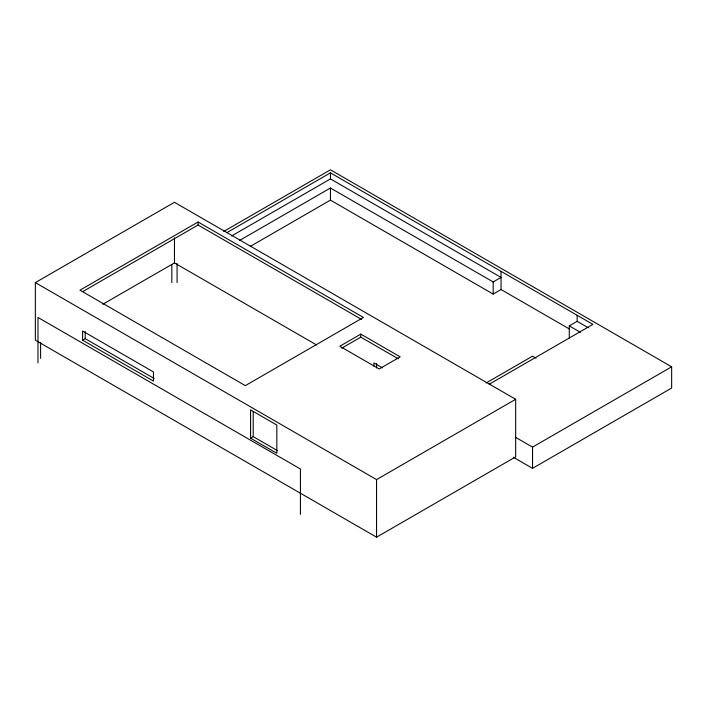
<?xml version="1.0" encoding="UTF-8"?>
<svg xmlns="http://www.w3.org/2000/svg" width="707" height="707" viewBox="0 0 707 707"><rect width="100%" height="100%" fill="white"/><g stroke="black" fill="none" stroke-linecap="round" stroke-linejoin="round"><path stroke-width="1.06" d="M35.35 282.606L174.461 202.29L515.668 399.287L515.668 456.872L376.557 537.179L35.35 340.191L35.35 282.606L376.557 479.602L515.668 399.287M198.084 221.989L79.971 290.179L245.329 385.642L363.433 317.452L198.084 221.989L198.084 225.02L361.524 319.378M82.825 291.558L198.084 225.02M223.73 231.428L330.443 169.821L671.65 366.809L671.65 388.028L532.539 468.343L513.423 457.305M102.745 304.302L174.461 262.907L316.665 345.007M226.788 232.691L330.443 172.853L592.899 324.38L489.173 384.263M231.543 236.014L330.443 178.906L501.042 277.409L493.168 281.952L330.443 188L239.77 240.353M82.595 340.182L153.463 381.1L153.463 371.944L82.595 331.026L82.595 340.182L85.22 338.671L154.197 378.492M250.269 246.416L330.443 200.125L493.168 294.077L501.042 289.534L569.542 329.073M360.809 334.128L339.811 346.244L379.182 368.974L400.18 356.858L360.809 334.128L360.809 337.151L398.306 358.803M341.72 348.18L360.809 337.151M250.578 438.154L276.826 453.302L276.826 425.048L250.578 409.892L250.578 438.154L253.203 436.634L277.568 450.704M569.276 338.017L569.276 325.892L577.151 321.349L588.268 327.765M486.045 383.035L532.53 356.195L536.03 358.219M515.341 437.191L532.539 447.124L671.65 366.809M569.276 325.892L580.394 332.308M382.478 367.852L373.932 362.921L373.932 366.164M577.151 315.287L577.151 321.349M532.539 447.124L532.539 468.343M501.042 271.347L501.042 289.534M493.168 281.952L493.168 294.077M376.557 363.566L376.557 367.896M376.557 479.602L376.557 537.179M330.443 172.853L330.443 178.906M330.443 188L330.443 200.125M300.431 514.449L300.431 468.988L37.975 317.452L37.975 362.921M253.203 411.633L253.203 436.634M177.086 263.508L177.086 282.606M174.461 237.808L174.461 262.907M171.836 264.568L171.836 282.606M85.22 331.548L85.22 338.671M40.599 342.462L40.599 358.369"/></g></svg>
